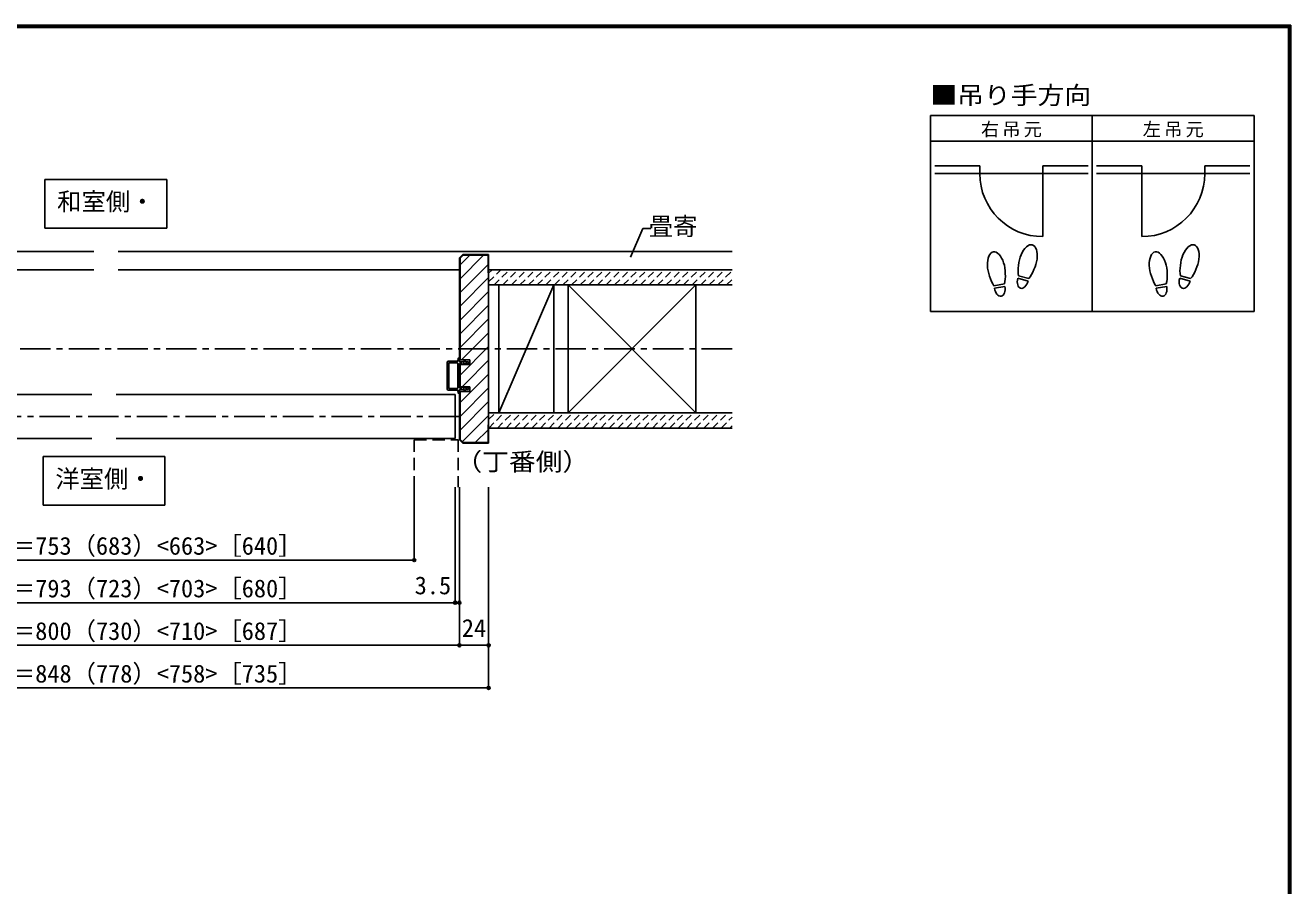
# Model space of a CAD drawing. Units: millimetres at full size, sheet at 1:5; details may follow other scales. Extents: x -973 to 977, y -718 to 696.
# Drawn here: x -63 to 977, y -11 to 696 of the extents above; entities that cross this region are included whole.
import ezdxf
from ezdxf.enums import TextEntityAlignment as Align

# ---------------------------------------------------------------- set-up
doc = ezdxf.new("R2010")
doc.units = ezdxf.units.MM
doc.header["$LTSCALE"] = 5
doc.header["$PDMODE"] = 32
doc.header["$PDSIZE"] = 2.5
for name, pattern in [('CHAIN1', [8, 5, -1, 1, -1]), ('DASHED1', [1.8, 1.2, -0.6]), ('DASHED2', [3, 2, -1])]:
    doc.linetypes.add(name, pattern=pattern)
for name, color, linetype in [('0-0_補助線', 7, 'Continuous'), ('0-3_仕上げ', 2, 'Continuous'), ('0-4_枠', 3, 'Continuous'), ('0-8_戸当り', 3, 'Continuous'), ('0-A_文字', 7, 'Continuous'), ('0-B_寸法', 4, 'Continuous'), ('F-1_枠', 6, 'Continuous')]:
    doc.layers.add(name, color=color, linetype=linetype)
doc.styles.add('ＭＳ ゴシック', font='')
doc.styles.get('ＭＳ ゴシック').set_extended_font_data('MS Gothic')

# ---------------------------------------------------------------- blocks, each defined once
blk = doc.blocks.new('01')
at = {"layer": '0-0_補助線'}
for p, q in [((-14.5, 0.346), (-14.5, -0.449)), ((-14.3, 0.346), (-14.3, -0.449)), ((-12.045, -0.049), (-14.178, 0.444)), ((-12, 0.146), (-14.133, 0.639)), ((-11.475, 5.146), (-12.298, 4.504)), ((-12.175, 4.146), (-11.475, 4.146)), ((-12.045, -0.049), (-11.993, 0.145)), ((-11.475, 0.146), (-12, 0.146)), ((-11.475, 7.146), (-11.475, 5.146)), ((-11.475, 4.146), (-11.475, 0.146)), ((-10.68, 7.55), (-9.257, 6.508)), ((-9.375, 6.146), (-10.075, 6.146)), ((-10.075, 3.146), (-10.075, 6.146)), ((-10.075, 3.146), (-9.252, 2.504)), ((-9.375, 2.146), (-10.075, 2.146)), ((-10.075, 0.146), (-10.075, 2.146)), ((-10.075, 0.146), (10.075, 0.146)), ((10.075, 3.146), (9.252, 2.504)), ((10.68, 7.55), (9.257, 6.508)), ((9.375, 6.146), (10.075, 6.146)), ((9.375, 2.146), (10.075, 2.146)), ((10.075, 3.146), (10.075, 6.146)), ((10.075, 0.146), (10.075, 2.146)), ((11.475, 7.146), (11.475, 5.146)), ((11.475, 5.146), (12.298, 4.504)), ((12.175, 4.146), (11.475, 4.146)), ((11.475, 4.146), (11.475, 0.146)), ((11.475, 0.146), (12, 0.146)), ((12.045, -0.049), (11.993, 0.145)), ((12, 0.146), (14.133, 0.639)), ((12.045, -0.049), (14.178, 0.444)), ((14.3, 0.346), (14.3, -0.449)), ((14.5, 0.346), (14.5, -0.449)), ((-14.265, -0.741), (-12.235, -1.196)), ((-14.222, -0.546), (-12.191, -1.001)), ((-12, -1.488), (-12, -8.854)), ((-11.8, -1.488), (-11.8, -8.854)), ((-11, -9.654), (11, -9.654)), ((11, -9.854), (-11, -9.854)), ((-10.6, -1.554), (-10.6, -8.154)), ((-10.3, -1.254), (10.3, -1.254)), ((-10.3, -8.454), (10.3, -8.454)), ((10.6, -1.554), (10.6, -8.154)), ((11.8, -1.488), (11.8, -8.854)), ((12, -1.488), (12, -8.854)), ((14.222, -0.546), (12.191, -1.001)), ((14.265, -0.741), (12.235, -1.196))]:
    blk.add_line(p, q, dxfattribs=at)
for centre, radius, start, end in [((-14.2, 0.346), 0.3, 77.00048, 180), ((-14.2, 0.346), 0.1, 77.00048, 180), ((-12.175, 4.346), 0.2, 127.96957, 270), ((-10.975, 7.146), 0.5, 53.78053, 180), ((-9.375, 6.346), 0.2, 270, 53.78053), ((-9.375, 2.346), 0.2, 270, 52.03043), ((9.375, 6.346), 0.2, 126.21947, 270), ((9.375, 2.346), 0.2, 127.96957, 270), ((10.975, 7.146), 0.5, 0, 126.21947), ((12.175, 4.346), 0.2, 270, 52.03043), ((14.2, 0.346), 0.3, 0, 102.99952), ((14.2, 0.346), 0.1, 0, 102.99952), ((-14.2, -0.449), 0.3, 180, 257.3929), ((-14.2, -0.449), 0.1, 180, 257.3929), ((-12.3, -1.488), 0.3, 0, 76.0718), ((-12.3, -1.488), 0.5, 0, 76.0718), ((-11, -8.854), 1, 180, 270), ((-11, -8.854), 0.8, 180, 270), ((-10.3, -1.554), 0.3, 90, 180), ((-10.3, -8.154), 0.3, 180, 270), ((10.3, -1.554), 0.3, 0, 90), ((10.3, -8.154), 0.3, 270, 0), ((11, -8.854), 1, 270, 0), ((11, -8.854), 0.8, 270, 0), ((12.3, -1.488), 0.5, 103.9282, 180), ((12.3, -1.488), 0.3, 103.9282, 180), ((14.2, -0.449), 0.1, 282.6071, 0), ((14.2, -0.449), 0.3, 282.6071, 0)]:
    blk.add_arc(centre, radius, start, end, dxfattribs=at)

msp = doc.modelspace()

# ---------------------------------------------------------------- linework, layer by layer
at = {"layer": '0-3_仕上げ'}
for p, q in [((-517.347, 510), (-6.847, 510)), ((13.153, 510), (517.653, 510))]:
    msp.add_line(p, q, dxfattribs=at)
at = {"layer": '0-4_枠', "color": 4}
for p, q in [((-293.347, 495), (-6.847, 495)), ((13.153, 495), (293.653, 495))]:
    msp.add_line(p, q, dxfattribs=at)
at = {"layer": '0-8_戸当り', "color": 2}
for p, q in [((721.239, 580.308), (684.139, 580.308)), ((684.139, 574.008), (810.139, 574.008)), ((721.239, 580.308), (721.239, 574.008)), ((773.039, 580.308), (773.039, 522.208)), ((773.039, 580.308), (810.139, 580.308)), ((854.239, 580.308), (817.139, 580.308)), ((943.139, 574.008), (817.139, 574.008)), ((854.239, 580.308), (854.239, 522.208)), ((906.039, 580.308), (906.039, 574.008)), ((906.039, 580.308), (943.139, 580.308))]:
    msp.add_line(p, q, dxfattribs=at)
at = {"layer": '0-8_戸当り'}
for p, q in [((761.468, 487.735), (752.987, 490.007)), ((894.468, 487.735), (885.987, 490.007)), ((741.457, 483.378), (732.811, 481.853)), ((741.822, 481.31), (733.175, 479.785)), ((760.924, 485.706), (752.444, 487.978)), ((874.457, 483.378), (865.811, 481.853)), ((874.822, 481.31), (866.175, 479.785)), ((893.924, 485.706), (885.444, 487.978))]:
    msp.add_line(p, q, dxfattribs=at)
at = {"layer": '0-8_戸当り', "color": 2}
for centre, start, end in [((773.039, 574.008), 180, 270), ((854.239, 574.008), 270, 0)]:
    msp.add_arc(centre, 51.8, start, end, dxfattribs=at)
at = {"layer": '0-8_戸当り'}
for centre, major_axis, ratio, start_param, end_param in [((734.795, 495.877), (-2.445, 13.867), 0.5, 4.34059143, 8.22577918), ((760.713, 501.878), (3.644, 13.601), 0.5, 4.34059143, 8.22577918), ((867.795, 495.877), (-2.445, 13.867), 0.5, 4.34059143, 8.22577918), ((893.713, 501.878), (3.644, 13.601), 0.5, 4.34059143, 8.22577918), ((734.865, 495.481), (-2.963, 16.802), 0.4, 1.85063327, 2.44287679), ((734.865, 495.481), (-2.963, 16.802), 0.4, 3.84030852, 4.43255203), ((760.609, 501.489), (4.416, 16.48), 0.4, 1.85063327, 2.44287679), ((760.609, 501.489), (4.416, 16.48), 0.4, 3.84030852, 4.43255203), ((867.865, 495.481), (-2.963, 16.802), 0.4, 1.85063327, 2.44287679), ((867.865, 495.481), (-2.963, 16.802), 0.4, 3.84030852, 4.43255203), ((893.609, 501.489), (4.416, 16.48), 0.4, 1.85063327, 2.44287679), ((893.609, 501.489), (4.416, 16.48), 0.4, 3.84030852, 4.43255203), ((737.498, 480.548), (-1.27, 7.205), 0.6, 1.57079633, 4.71238898), ((756.684, 486.842), (1.894, 7.067), 0.6, 1.57079633, 4.71238898), ((870.498, 480.548), (-1.27, 7.205), 0.6, 1.57079633, 4.71238898), ((889.684, 486.842), (1.894, 7.067), 0.6, 1.57079633, 4.71238898)]:
    msp.add_ellipse(centre, major_axis=major_axis, ratio=ratio, start_param=start_param, end_param=end_param, dxfattribs=at)
at = {"layer": '0-A_文字', "color": 3}
for p, q in [((946.639, 621.667), (680.639, 621.667)), ((680.639, 621.667), (680.639, 460.667)), ((813.639, 621.667), (813.639, 460.667)), ((946.639, 621.667), (946.639, 460.667)), ((680.639, 600.667), (946.639, 600.667)), ((946.639, 460.667), (680.639, 460.667))]:
    msp.add_line(p, q, dxfattribs=at)
at = {"layer": '0-A_文字'}
for p, q in [((53.153, 569.277), (-46.847, 569.277)), ((-46.847, 569.277), (-46.847, 529.277)), ((53.153, 529.277), (53.153, 569.277)), ((-46.847, 529.277), (53.153, 529.277)), ((434.276, 505.26), (444.239, 528.982)), ((450.833, 528.982), (444.239, 528.982))]:
    msp.add_line(p, q, dxfattribs=at)
at = {"layer": '0-B_寸法', "color": 3}
for p, q in [((296.481, 507.5), (293.653, 504.672)), ((293.653, 504.672), (293.653, 421)), ((296.689, 507), (294.153, 504.464)), ((294.153, 421), (294.153, 504.464)), ((296.481, 507.5), (317.653, 507.5)), ((317.153, 507), (296.689, 507)), ((317.153, 492.5), (317.153, 507)), ((317.653, 507.5), (317.653, 352.5)), ((317.153, 492.5), (317.653, 492.5)), ((326.153, 482.5), (326.153, 377.5)), ((371.153, 377.5), (371.153, 482.5)), ((383.037, 377.5), (383.037, 482.5)), ((488.037, 377.5), (488.037, 482.5)), ((302.153, 421), (293.653, 421)), ((302.153, 421), (293.653, 421)), ((293.653, 417.3), (302.153, 417.3)), ((293.653, 398.7), (293.653, 417.3)), ((293.653, 417.3), (302.153, 417.3)), ((293.653, 398.7), (293.653, 417.3)), ((294.153, 398.7), (294.153, 417.3)), ((294.153, 398.7), (294.153, 417.3)), ((302.153, 417.3), (302.153, 421)), ((302.153, 417.3), (302.153, 421)), ((293.653, 398.7), (302.153, 398.7)), ((293.653, 398.7), (302.153, 398.7)), ((302.153, 395), (302.153, 398.7)), ((293.653, 355.328), (293.653, 395)), ((293.653, 395), (302.153, 395)), ((294.153, 355.536), (294.153, 395)), ((317.153, 367.5), (317.653, 367.5)), ((317.153, 367.5), (317.153, 353)), ((296.481, 352.5), (293.653, 355.328)), ((296.689, 353), (294.153, 355.536)), ((296.481, 352.5), (317.653, 352.5)), ((296.689, 353), (317.153, 353))]:
    msp.add_line(p, q, dxfattribs=at)
at = {"layer": '0-B_寸法'}
for p, q in [((313.486, 507), (294.153, 487.666)), ((302.173, 507), (294.153, 498.98)), ((317.153, 499.353), (294.153, 476.353)), ((317.653, 488.539), (294.153, 465.039)), ((317.653, 477.225), (294.153, 453.725)), ((317.653, 465.912), (294.153, 442.412)), ((317.653, 454.598), (294.153, 431.098)), ((317.653, 431.97), (294.153, 408.47)), ((317.653, 409.343), (294.153, 385.843)), ((317.653, 398.029), (294.153, 374.529)), ((317.653, 386.716), (294.153, 363.216)), ((317.653, 375.402), (295.97, 353.719)), ((317.153, 363.588), (306.565, 353)), ((290.153, 221.5), (290.153, 316.5)), ((293.653, 186.5), (293.653, 316.5)), ((317.653, 151.5), (317.653, 316.5)), ((293.653, 221.5), (-293.347, 221.5)), ((317.653, 186.5), (-317.347, 186.5)), ((317.653, 151.5), (-317.347, 151.5))]:
    msp.add_line(p, q, dxfattribs=at)
at = {"layer": '0-B_寸法', "linetype": 'DASHED1'}
for p, q in [((317.653, 485.03), (327.623, 495)), ((317.653, 492.101), (320.552, 495)), ((322.194, 482.5), (334.694, 495)), ((329.265, 482.5), (341.765, 495)), ((336.336, 482.5), (348.836, 495)), ((343.408, 482.5), (355.908, 495)), ((350.479, 482.5), (362.979, 495)), ((357.55, 482.5), (370.05, 495)), ((364.621, 482.5), (377.121, 495)), ((371.692, 482.5), (384.192, 495)), ((378.763, 482.5), (391.263, 495)), ((385.834, 482.5), (398.334, 495)), ((392.905, 482.5), (405.405, 495)), ((399.976, 482.5), (410.818, 493.341)), ((407.047, 482.5), (419.547, 495)), ((414.118, 482.5), (426.618, 495)), ((421.189, 482.5), (433.689, 495)), ((428.26, 482.5), (440.76, 495)), ((435.331, 482.5), (447.831, 495)), ((442.402, 482.5), (454.902, 495)), ((449.474, 482.5), (461.974, 495)), ((456.545, 482.5), (469.045, 495)), ((463.616, 482.5), (476.116, 495)), ((470.687, 482.5), (483.187, 495)), ((477.758, 482.5), (490.258, 495)), ((484.829, 482.5), (497.329, 495)), ((491.9, 482.5), (504.4, 495)), ((498.971, 482.5), (511.471, 495)), ((506.042, 482.5), (517.653, 494.111)), ((513.113, 482.5), (517.653, 487.04)), ((317.653, 371.893), (323.26, 377.5)), ((317.742, 364.911), (330.331, 377.5)), ((324.902, 365), (337.402, 377.5)), ((331.974, 365), (344.474, 377.5)), ((339.045, 365), (351.545, 377.5)), ((346.116, 365), (358.616, 377.5)), ((353.187, 365), (365.687, 377.5)), ((360.258, 365), (372.758, 377.5)), ((367.329, 365), (379.829, 377.5)), ((374.4, 365), (386.9, 377.5)), ((381.471, 365), (393.971, 377.5)), ((388.542, 365), (401.042, 377.5)), ((395.613, 365), (408.113, 377.5)), ((402.684, 365), (415.184, 377.5)), ((409.755, 365), (422.255, 377.5)), ((416.826, 365), (429.326, 377.5)), ((423.897, 365), (436.397, 377.5)), ((430.969, 365), (443.469, 377.5)), ((438.04, 365), (450.54, 377.5)), ((445.111, 365), (457.611, 377.5)), ((452.182, 365), (464.682, 377.5)), ((459.253, 365), (471.753, 377.5)), ((466.324, 365), (478.824, 377.5)), ((473.395, 365), (485.895, 377.5)), ((480.466, 365), (492.966, 377.5)), ((487.537, 365), (500.037, 377.5)), ((494.608, 365), (507.108, 377.5)), ((501.679, 365), (514.179, 377.5)), ((508.75, 365), (517.653, 373.903)), ((515.821, 365), (517.653, 366.832))]:
    msp.add_line(p, q, dxfattribs=at)
at = {"layer": '0-B_寸法', "color": 2}
for p, q in [((517.653, 495), (317.653, 495)), ((517.653, 482.5), (317.653, 482.5)), ((517.653, 377.5), (317.653, 377.5)), ((517.653, 365), (317.653, 365))]:
    msp.add_line(p, q, dxfattribs=at)
at = {"layer": '0-B_寸法', "color": 7}
for p, q in [((371.153, 482.5), (326.153, 377.5)), ((383.037, 482.5), (488.037, 377.5)), ((383.037, 377.5), (488.037, 482.5)), ((-48.347, 341.592), (-48.347, 301.592)), ((51.653, 341.592), (-48.347, 341.592)), ((51.653, 301.592), (51.653, 341.592)), ((-48.347, 301.592), (51.653, 301.592))]:
    msp.add_line(p, q, dxfattribs=at)
at = {"layer": '0-B_寸法', "linetype": 'CHAIN1'}
for p, q in [((517.653, 430), (-517.347, 430)), ((293.653, 374.5), (-293.347, 374.5))]:
    msp.add_line(p, q, dxfattribs=at)
at = {"layer": '0-B_寸法', "color": 6}
for p, q in [((-289.847, 392.5), (-8.347, 392.5)), ((11.653, 392.5), (290.153, 392.5)), ((290.153, 392.5), (290.153, 356.5)), ((-289.847, 356.5), (-8.347, 356.5)), ((11.653, 356.5), (290.153, 356.5))]:
    msp.add_line(p, q, dxfattribs=at)
at = {"layer": '0-B_寸法', "color": 6, "linetype": 'DASHED2'}
for p, q in [((256.553, 355.4), (292.553, 355.4)), ((256.553, 355.4), (256.553, 316.5)), ((292.553, 355.4), (292.553, 316.5))]:
    msp.add_line(p, q, dxfattribs=at)
at = {"layer": '0-B_寸法'}
for points in [[(317.653, 443.284), (297.669, 423.3), (295.369, 421)], [(317.653, 420.657), (297.996, 401), (295.682, 398.686)], [(-283.347, 256.5), (256.553, 256.5), (256.553, 316.5)]]:
    msp.add_lwpolyline(points, dxfattribs=at)
at = {"layer": '0-B_寸法', "color": 3}
msp.add_lwpolyline([(293.653, 395), (302.153, 395), (302.153, 398.7)], dxfattribs=at)
at = {"layer": '0-B_寸法', "color": 7}
for p in [(256.553, 256.5), (290.153, 221.5), (293.653, 221.5), (293.653, 186.5), (317.653, 186.5), (317.653, 151.5)]:
    msp.add_point(p, dxfattribs=at)
at = {"layer": 'F-1_枠'}
for p, q in [((-973.347, 695.833), (976.653, 695.833)), ((-973.347, 695), (976.653, 695)), ((-973.347, 694.167), (976.653, 694.167)), ((974.986, 695.833), (974.986, -700.833)), ((975.82, 695.833), (975.82, -700.833)), ((976.653, 695.833), (976.653, -700.833))]:
    msp.add_line(p, q, dxfattribs=at)

# ---------------------------------------------------------------- block references
at = {"layer": '0-B_寸法', "xscale": -1, "rotation": 270}
msp.add_blockref('01', (293.507, 408), dxfattribs=at)

# ---------------------------------------------------------------- texts
at = {"layer": '0-A_文字', "style": 'ＭＳ ゴシック', "width": 1.1}
msp.add_text('■吊り手方向', height=14.66, dxfattribs=at).set_placement((680.639, 626.667), align=Align.BOTTOM_LEFT)
at = {"layer": '0-A_文字', "style": 'ＭＳ ゴシック'}
for s, p in [('和室側・', (-36.847, 539.277)), ('畳寄', (449.239, 518.982))]:
    msp.add_text(s, height=14.66, dxfattribs=at).set_placement(p, align=Align.BOTTOM_LEFT)
at = {"layer": '0-A_文字', "char_height": 11, "attachment_point": 7, "style": 'ＭＳ ゴシック'}
for s, insert in [('\\T1.17;右吊元', (722.139, 603.667)), ('\\T1.17;左吊元', (855.139, 603.667))]:
    msp.add_mtext(s, dxfattribs=dict(at, insert=insert))
at = {"layer": '0-B_寸法', "color": 7, "style": 'ＭＳ ゴシック', "width": 1.1}
msp.add_text('（丁番側）', height=14.66, dxfattribs=at).set_placement((290.335, 325.605), align=Align.BOTTOM_LEFT)
at = {"layer": '0-B_寸法', "color": 7, "style": 'ＭＳ ゴシック'}
for s, p in [('洋室側・', (-38.347, 311.592)), ('有効開口寸法＝753（683）<663>［640］', (-194.847, 256.5)), ('ＤＷ＝793（723）<703>［680］', (-114.847, 221.5)), ('3.5', (256.916, 224)), ('枠内＝800（730）<710>［687］', (-114.847, 186.5)), ('24', (295.653, 189)), ('枠外＝848（778）<758>［735］', (-114.847, 151.5))]:
    msp.add_text(s, height=14.66, dxfattribs=at).set_placement(p, align=Align.BOTTOM_LEFT)

doc.saveas('drawing.dxf')
